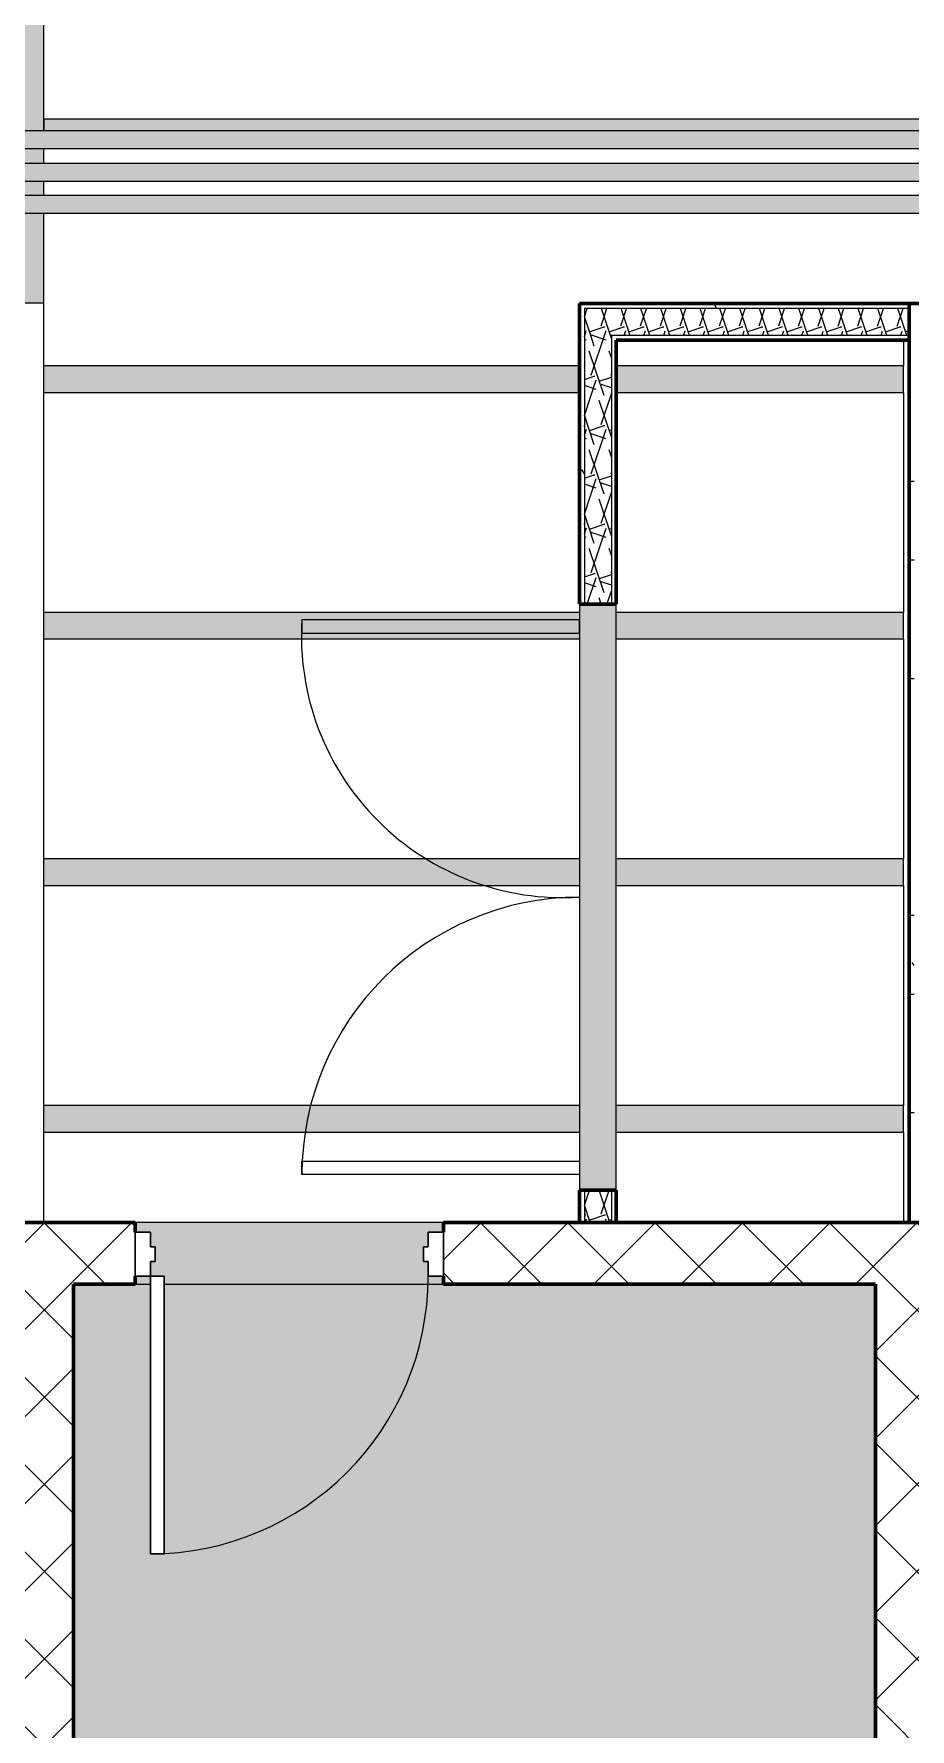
# Model space of a CAD drawing. Header units: inches. Extents: x -4169 to -1846, y 9706 to 12377.
# Drawn here: x -2637.4 to -2523.8, y 10195.8 to 10415.8 of the extents above; entities that cross this region are included whole.
import ezdxf

# ---------------------------------------------------------------- set-up
doc = ezdxf.new("R2010")
doc.units = ezdxf.units.IN
doc.header["$MEASUREMENT"] = 0
for name, color, linetype, lineweight in [('0-1', 7, 'Continuous', 5), ('0-2', 7, 'Continuous', 18), ('A-DOOR', 31, 'Continuous', 18), ('A-DOOR-1', 250, 'Continuous', 9), ('A-DOOR-2', 90, 'Continuous', 30), ('A-DOOR-7', 31, 'Continuous', 9), ('A-DOOR-FRAM-1', 90, 'Continuous', 30), ('A-FLOR-1', 31, 'Continuous', 18), ('A-FLOR-2', 7, 'Continuous', 18), ('A-WALL', 113, 'Continuous', 18), ('A-WALL-3', 50, 'Continuous', 60), ('A-WALL-4', 7, 'Continuous', 18), ('A-WALL-6', 254, 'Continuous', 5), ('A-WALL-PATT-3', 252, 'Continuous', 9), ('A-WALL-PATT-4', 111, 'Continuous', 9), ('I-WALL', 2, 'Continuous', 18), ('I-WALL-2', 2, 'Continuous', 5), ('I-WALL-3', 2, 'Continuous', 60), ('P-PIPE', 3, 'Continuous', 9), ('P-PIPE-1', 3, 'Continuous', 5), ('S-BEAM', 12, 'Continuous', 9)]:
    doc.layers.add(name, color=color, linetype=linetype, lineweight=lineweight)
pattern_1 = [(45, (0, 0), (-5.656854, 5.656854), []), (135, (0, 0), (-5.656854, -5.656854), [])]
pattern_2 = [(0, (0, 0), (20.48, 5.12), [0.845, -14.515, 0.845, -14.515, -81.92]), (0, (0, 0), (20.48, 5.12), [-30.72, 0.845, -29.875, 0.845, -14.515, -35.84]), (0, (0, 0), (20.48, 5.12), [-76.8, 0.845, -9.395, 0.845, -24.755]), (120, (7.68, 2.56), (-14.67405, 15.1762003), [0.845, -14.515, 0.845, -14.515, -81.92]), (120, (7.68, 2.56), (-14.67405, 15.1762003), [-30.72, 0.845, -29.875, 0.845, -14.515, -35.84]), (120, (7.68, 2.56), (-14.67405, 15.1762003), [-76.8, 0.845, -9.395, 0.845, -24.755]), (240, (10.24, 12.8), (-5.80595, -20.2962003), [0.845, -14.515, 0.845, -14.515, -81.92]), (240, (10.24, 12.8), (-5.80595, -20.2962003), [-30.72, 0.845, -29.875, 0.845, -14.515, -35.84]), (240, (10.24, 12.8), (-5.80595, -20.2962003), [-76.8, 0.845, -9.395, 0.845, -24.755])]
pattern_3 = [(161.57, (0.32, 0.32), (-2.560496185, -0.000537386), [0, -18.214, 2.022, 0]), (18.43, (-0.32, 0.32), (-2.560496185, 0.000537386), [0, -18.214, 2.022, 0]), (108.43, (0.32, 0.32), (1.27922091, -6.400876726), [6.07, -14.166]), (71.57, (-0.32, 0.32), (1.27922091, 6.400876726), [6.07, -14.166])]

# ---------------------------------------------------------------- blocks, each defined once
blk = doc.blocks.new('CTR - 1st Phase - Shell_rvt-1-ENLARGED RCP - 2ND FLOOR PLAN')
at = {"layer": 'A-FLOR-2'}
for p, q in [((-2636.17, 10372.74), (-2636.17, 10380.89)), ((-2510.94, 10380.89), (-2524.7, 10380.89)), ((-2524.7, 10380.89), (-2524.7, 10380.79)), ((-2524.7, 10376.04), (-2524.7, 10372.74)), ((-2636.17, 10340.74), (-2636.17, 10369.24)), ((-2524.7, 10369.24), (-2524.7, 10340.74)), ((-2636.17, 10308.74), (-2636.17, 10337.24)), ((-2524.7, 10337.24), (-2524.7, 10308.74)), ((-2636.17, 10276.74), (-2636.17, 10305.24)), ((-2524.7, 10305.24), (-2524.7, 10276.74)), ((-2636.17, 10261.59), (-2636.17, 10273.24)), ((-2524.7, 10273.24), (-2524.7, 10261.59))]:
    blk.add_line(p, q, dxfattribs=at)
blk = doc.blocks.new('HOLLOW METAL - STAIR DOOR-2008640-ENLARGED RCP - 2ND FLOOR PLAN')
at = {"layer": 'A-DOOR-1'}
blk.add_arc((18, 3.25), 36, 90, 180, dxfattribs=at)
at = {"layer": 'A-DOOR-2'}
for p, q in [((18, 39.25), (16.25, 39.25)), ((16.25, 39.25), (16.25, 3.25)), ((18, 3.25), (18, 39.25)), ((16.25, 3.25), (18, 3.25))]:
    blk.add_line(p, q, dxfattribs=at)
at = {"layer": 'A-DOOR-FRAM-1'}
for p, q in [((-18, 3.25), (-20, 3.25)), ((-20, 3.25), (-20, -2.5)), ((-18, 1.3125), (-18, 3.25)), ((18, 3.25), (18, 1.3125)), ((20, 3.25), (18, 3.25)), ((20, -2.5), (20, 3.25)), ((-17.375, 1.3125), (-18, 1.3125)), ((-17.375, -0.5625), (-17.375, 1.3125)), ((18, 1.3125), (17.375, 1.3125)), ((17.375, 1.3125), (17.375, -0.5625)), ((-18, -2.5), (-18, -0.5625)), ((-18, -0.5625), (-17.375, -0.5625)), ((17.375, -0.5625), (18, -0.5625)), ((18, -0.5625), (18, -2.5)), ((-20, -2.5), (-18, -2.5)), ((18, -2.5), (20, -2.5))]:
    blk.add_line(p, q, dxfattribs=at)
blk = doc.blocks.new('CTR - 1st Phase -Stairs _ Elevators_rvt-1-ENLARGED RCP - 2ND FLOOR PLAN')
at = {"layer": 'A-FLOR-1'}
blk.add_hatch(color=256, dxfattribs=at).paths.add_polyline_path([(-2586.27, 10168.59), (-2583.7, 10168.59), (-2583.7, 10191.21), (-2576.95, 10191.21), (-2576.95, 10168.59), (-2528.32, 10168.59), (-2528.32, 10253.59), (-2620.57, 10253.59), (-2620.57, 10218.59), (-2622.32, 10218.59), (-2622.32, 10253.59), (-2632.32, 10253.59), (-2632.32, 10168.59)], flags=0)
at = {"layer": 'A-WALL-6'}
h = blk.add_hatch(color=256, dxfattribs=at)
h.paths.add_polyline_path([(-2622.32, 10254.59), (-2620.57, 10254.59), (-2620.57, 10253.59), (-2584.32, 10253.59), (-2584.32, 10254.59), (-2586.32, 10254.59), (-2586.32, 10256.53), (-2586.95, 10256.53), (-2586.95, 10258.4), (-2586.32, 10258.4), (-2586.32, 10260.34), (-2584.32, 10260.34), (-2584.32, 10261.59), (-2624.32, 10261.59), (-2624.32, 10260.34), (-2622.32, 10260.34), (-2622.32, 10258.4), (-2621.7, 10258.4), (-2621.7, 10256.53), (-2622.32, 10256.53)], flags=0)
h.paths.add_polyline_path([(-2624.32, 10253.59), (-2622.32, 10253.59), (-2622.32, 10254.59), (-2624.32, 10254.59)], flags=0)
at = {"layer": 'A-WALL-PATT-3'}
h = blk.add_hatch(dxfattribs=at)
h.set_pattern_fill('FP_52', color=256, style=0, pattern_type=2)
h.set_pattern_definition(pattern_1)
h.paths.add_polyline_path([(-2522.65, 10253.59), (-2520.32, 10253.59), (-2520.32, 10261.59), (-2584.32, 10261.59), (-2584.32, 10253.59), (-2522.7, 10253.59)], flags=0)
h.paths.add_polyline_path([(-2636.17, 10253.59), (-2624.32, 10253.59), (-2624.32, 10261.59), (-2640.32, 10261.59), (-2640.32, 10253.59), (-2639.7, 10253.59)], flags=0)
h = blk.add_hatch(dxfattribs=at)
h.set_pattern_fill('FP_52', color=256, style=0, pattern_type=2)
h.set_pattern_definition(pattern_1)
h.paths.add_polyline_path([(-2632.32, 10021.59), (-2632.32, 10253.59), (-2640.32, 10253.59), (-2640.32, 10021.59)], flags=0)
h = blk.add_hatch(dxfattribs=at)
h.set_pattern_fill('FP_52', color=256, style=0, pattern_type=2)
h.set_pattern_definition(pattern_1)
h.paths.add_polyline_path([(-2520.32, 10021.59), (-2520.32, 10253.59), (-2528.32, 10253.59), (-2528.32, 10021.59), (-2523.72, 10021.59)], flags=0)
at = {"layer": 'A-WALL-3'}
for p, q in [((-2640.32, 10261.59), (-2624.32, 10261.59)), ((-2624.32, 10261.59), (-2624.32, 10260.34)), ((-2584.32, 10261.59), (-2520.32, 10261.59)), ((-2584.32, 10260.34), (-2584.32, 10261.59)), ((-2624.32, 10254.59), (-2624.32, 10253.59)), ((-2584.32, 10253.59), (-2584.32, 10254.59)), ((-2624.32, 10253.59), (-2632.32, 10253.59)), ((-2632.32, 10253.59), (-2632.32, 10021.59)), ((-2528.32, 10253.59), (-2584.32, 10253.59)), ((-2528.32, 10021.59), (-2528.32, 10253.59))]:
    blk.add_line(p, q, dxfattribs=at)
at = {"layer": 'A-WALL-4'}
for p, q in [((-2584.32, 10261.59), (-2624.32, 10261.59)), ((-2624.32, 10253.59), (-2622.32, 10253.59)), ((-2620.57, 10253.59), (-2584.32, 10253.59))]:
    blk.add_line(p, q, dxfattribs=at)
at = {"layer": '0-2', "rotation": 180}
blk.add_blockref('HOLLOW METAL - STAIR DOOR-2008640-ENLARGED RCP - 2ND FLOOR PLAN', (-2604.32, 10257.84), dxfattribs=at)
blk = doc.blocks.new('Flush-Double-Door-Adj_swing-w_handle_2100 - 3_-0_ x 7_-0_-2116251-ENLARGED RCP - 2ND FLOOR PLAN')
at = {"layer": 'A-DOOR-7'}
for p, q in [((-36, 38.37), (-34.25, 38.37)), ((-36, 2.37), (-36, 38.37)), ((-34.25, 38.37), (-34.25, 2.37)), ((34.25, 38.37), (34.25, 2.37)), ((36, 38.37), (34.25, 38.37)), ((36, 2.37), (36, 38.37)), ((-34.25, 2.37), (-36, 2.37)), ((34.25, 2.37), (36, 2.37))]:
    blk.add_line(p, q, dxfattribs=at)
for centre, radius, start, end in [((-36, 2.37), 36, 360, 90), ((33.9, 4.48), 33.96, 86.4546, 183.5454)]:
    blk.add_arc(centre, radius, start, end, dxfattribs=at)
blk = doc.blocks.new('Dimension Lumber - LVL - 3_5X5_5-2121679-ENLARGED RCP - 2ND FLOOR PLAN')
at = {"layer": 'S-BEAM'}
h = blk.add_hatch(color=256, dxfattribs=at)
h.paths.add_polyline_path([(-13.74, 1.75), (-13.74, -1.75), (55.74, -1.75), (55.74, 1.75), (5.83, 1.75)], flags=0)
h.paths.add_polyline_path([(-55.74, 1.75), (-55.74, -1.75), (-18.49, -1.75), (-18.49, 1.75)], flags=0)
for p, q in [((-55.74, 1.75), (-55.74, -1.75)), ((-55.74, 1.75), (-18.49, 1.75)), ((-13.74, 1.75), (55.74, 1.75)), ((55.74, -1.75), (55.74, 1.75)), ((-55.74, -1.75), (-18.49, -1.75)), ((-13.74, -1.75), (55.74, -1.75))]:
    blk.add_line(p, q, dxfattribs=at)
blk = doc.blocks.new('Dimension Lumber - LVL - 3_5X5_5-2130250-ENLARGED RCP - 2ND FLOOR PLAN')
at = {"layer": 'S-BEAM'}
blk.add_hatch(color=256, dxfattribs=at).paths.add_polyline_path([(-82.47, 1.75), (-86.31, 1.75), (-89.81, -1.75), (90.71, -1.75), (90.71, -0.26), (-37.23, -0.26), (-37.23, 1.75), (-76.05, 1.75)], flags=0)
for p, q in [((-86.31, 1.75), (-37.23, 1.75)), ((-89.81, -1.75), (90.71, -1.75)), ((90.71, -1.75), (90.71, -0.25))]:
    blk.add_line(p, q, dxfattribs=at)
blk = doc.blocks.new('Dimension Lumber - LVL - 3_5X5_5-V171-ENLARGED RCP - 2ND FLOOR PLAN')
at = {"layer": 'S-BEAM'}
h = blk.add_hatch(color=256, dxfattribs=at)
h.paths.add_polyline_path([(-34.76, -1.75), (-23.15, -1.75), (-23.15, 1.75), (-34.76, 1.75)], flags=0)
h.paths.add_polyline_path([(-20.77, 0.89), (-20.77, -1.75), (-19.02, -1.75), (-19.02, 1.75), (-20.77, 1.75)], flags=0)
h.paths.add_polyline_path([(-16.65, -1.01), (-16.65, -1.75), (-14.78, -1.75), (-14.78, 1.75), (-16.65, 1.75), (-16.65, 1.66)], flags=0)
h.paths.add_polyline_path([(-12.4, -1.75), (34.76, -1.75), (34.76, 1.75), (-12.4, 1.75), (-12.4, -1.01)], flags=0)
for p, q in [((-34.76, 1.75), (-34.76, -1.75)), ((-34.76, 1.75), (-23.15, 1.75)), ((-20.78, 1.75), (-19.02, 1.75)), ((-16.65, 1.75), (-14.78, 1.75)), ((-12.41, 1.75), (34.76, 1.75)), ((34.76, -1.75), (34.76, 1.75)), ((-34.76, -1.75), (-23.15, -1.75)), ((-20.78, -1.75), (-19.02, -1.75)), ((-16.65, -1.75), (-14.78, -1.75)), ((-12.41, -1.75), (34.76, -1.75))]:
    blk.add_line(p, q, dxfattribs=at)

msp = doc.modelspace()

# ---------------------------------------------------------------- hatches: boundary and pattern name
at = {"layer": 'A-WALL-PATT-4'}
h = msp.add_hatch(dxfattribs=at)
h.set_pattern_fill('FP_1', color=256, style=0, pattern_type=2)
h.set_pattern_definition(pattern_2)
h.paths.add_polyline_path([(-2566.7, 10380.16), (-2523.95, 10380.16), (-2523.95, 10380.79), (-2566.7, 10380.79)], flags=0)
h = msp.add_hatch(dxfattribs=at)
h.set_pattern_fill('FP_1', color=256, style=0, pattern_type=2)
h.set_pattern_definition(pattern_2)
h.paths.add_polyline_path([(-2566.07, 10261.59), (-2566.07, 10265.78), (-2566.7, 10265.78), (-2566.7, 10261.59)], flags=0)
h.paths.add_polyline_path([(-2566.07, 10341.78), (-2566.07, 10380.16), (-2566.7, 10380.16), (-2566.7, 10341.78)], flags=0)
h = msp.add_hatch(dxfattribs=at)
h.set_pattern_fill('FP_4', color=256, style=0, pattern_type=2)
h.set_pattern_definition(pattern_3)
h.paths.add_polyline_path([(-2523.95, 10376.66), (-2523.95, 10380.16), (-2566.07, 10380.16), (-2566.07, 10376.66), (-2524.7, 10376.66)], flags=0)
h = msp.add_hatch(dxfattribs=at)
h.set_pattern_fill('FP_1', color=256, style=0, pattern_type=2)
h.set_pattern_definition(pattern_2)
h.paths.add_polyline_path([(-2506.92, 10380.16), (-2506.03, 10380.16), (-2506.66, 10380.79), (-2523.95, 10380.79), (-2523.95, 10380.16), (-2510.21, 10380.16)], flags=0)
h = msp.add_hatch(dxfattribs=at)
h.set_pattern_fill('FP_1', color=256, style=0, pattern_type=2)
h.set_pattern_definition(pattern_2)
h.paths.add_polyline_path([(-2523.95, 10261.59), (-2523.32, 10261.59), (-2523.32, 10380.16), (-2523.95, 10380.16), (-2523.95, 10264.53)], flags=0)
h = msp.add_hatch(dxfattribs=at)
h.set_pattern_fill('FP_4', color=256, style=0, pattern_type=2)
h.set_pattern_definition(pattern_3)
h.paths.add_polyline_path([(-2562.57, 10261.59), (-2562.57, 10265.78), (-2566.07, 10265.78), (-2566.07, 10261.59)], flags=0)
h.paths.add_polyline_path([(-2562.57, 10341.78), (-2562.57, 10376.66), (-2566.07, 10376.66), (-2566.07, 10341.78)], flags=0)
at = {"layer": 'I-WALL-2'}
msp.add_hatch(color=256, dxfattribs=at).paths.add_polyline_path([(-2566.7, 10265.78), (-2561.95, 10265.78), (-2561.95, 10341.78), (-2566.7, 10341.78), (-2566.7, 10266.52)], flags=0)
at = {"layer": 'P-PIPE-1'}
h = msp.add_hatch(color=256, dxfattribs=at)
h.paths.add_polyline_path([(-2518.74, 10402.06), (-2508.23, 10402.06), (-2508.23, 10403.25), (-2721.68, 10403.24), (-2721.68, 10402.06), (-2535.62, 10402.06)], flags=0)
h.paths.add_polyline_path([(-3027.11, 10402.06), (-2798.23, 10402.06), (-2798.23, 10403.25), (-3435.32, 10403.25), (-3435.32, 10402.06), (-3042.11, 10402.06)], flags=0)
h.paths.add_polyline_path([(-2740.88, 10402.06), (-2740.63, 10402.06), (-2740.63, 10403.25), (-2740.88, 10403.24), (-2740.88, 10402.29)], flags=0)
h.paths.add_polyline_path([(-2779.03, 10402.06), (-2779.03, 10403.25), (-2779.28, 10403.24), (-2779.28, 10402.06)], flags=0)
h = msp.add_hatch(color=256, dxfattribs=at)
h.paths.add_polyline_path([(-2923.93, 10400.87), (-2798.23, 10400.9), (-2798.23, 10402.06), (-3435.32, 10402.06), (-3435.32, 10400.87), (-2924.17, 10400.87)], flags=0)
h.paths.add_polyline_path([(-2508.23, 10400.87), (-2508.23, 10402.06), (-2721.68, 10402.06), (-2721.68, 10400.87), (-2509.09, 10400.87)], flags=0)
h.paths.add_polyline_path([(-2740.63, 10400.87), (-2740.63, 10402.06), (-2740.88, 10402.06), (-2740.88, 10400.87)], flags=0)
h.paths.add_polyline_path([(-2779.03, 10400.87), (-2779.03, 10402.06), (-2779.28, 10402.06), (-2779.28, 10400.87)], flags=0)
h = msp.add_hatch(color=256, dxfattribs=at)
h.paths.add_polyline_path([(-2518.74, 10397.82), (-2512.47, 10397.82), (-2512.47, 10399.01), (-2721.68, 10399), (-2721.68, 10397.82), (-2519.78, 10397.82)], flags=0)
h.paths.add_polyline_path([(-3435.32, 10397.82), (-2798.23, 10397.82), (-2798.23, 10399.01), (-3435.32, 10399.01), (-3435.32, 10397.83)], flags=0)
h.paths.add_polyline_path([(-2740.88, 10397.82), (-2740.63, 10397.82), (-2740.63, 10399.01), (-2740.88, 10399), (-2740.88, 10398.05)], flags=0)
h.paths.add_polyline_path([(-2779.03, 10397.82), (-2779.03, 10399.01), (-2779.28, 10398.99), (-2779.28, 10397.82)], flags=0)
h = msp.add_hatch(color=256, dxfattribs=at)
h.paths.add_polyline_path([(-2940.81, 10396.63), (-2798.23, 10396.66), (-2798.23, 10397.82), (-3435.32, 10397.82), (-3435.32, 10396.63), (-2949.25, 10396.63)], flags=0)
h.paths.add_polyline_path([(-2518.74, 10396.63), (-2512.47, 10396.63), (-2512.47, 10397.82), (-2721.68, 10397.82), (-2721.68, 10396.63), (-2520.12, 10396.63)], flags=0)
h.paths.add_polyline_path([(-2740.88, 10396.63), (-2740.63, 10396.63), (-2740.63, 10397.82), (-2740.88, 10397.82), (-2740.88, 10396.66)], flags=0)
h.paths.add_polyline_path([(-2779.28, 10396.63), (-2779.03, 10396.66), (-2779.03, 10397.82), (-2779.28, 10397.82), (-2779.28, 10396.66)], flags=0)
h = msp.add_hatch(color=256, dxfattribs=at)
h.paths.add_polyline_path([(-2949.25, 10393.69), (-2798.23, 10393.69), (-2798.23, 10394.88), (-3435.32, 10394.88), (-3435.32, 10393.69), (-2957.69, 10393.69)], flags=0)
h.paths.add_polyline_path([(-2516.47, 10393.69), (-2516.47, 10394.88), (-2721.68, 10394.87), (-2721.68, 10393.69), (-2518.74, 10393.69)], flags=0)
h.paths.add_polyline_path([(-2740.63, 10393.69), (-2740.63, 10394.88), (-2740.88, 10394.87), (-2740.88, 10393.69)], flags=0)
h.paths.add_polyline_path([(-2779.03, 10393.69), (-2779.03, 10394.88), (-2779.28, 10394.87), (-2779.28, 10393.69)], flags=0)
h = msp.add_hatch(color=256, dxfattribs=at)
h.paths.add_polyline_path([(-3435.32, 10392.5), (-2798.23, 10392.53), (-2798.23, 10393.69), (-3435.32, 10393.69), (-3435.32, 10392.5)], flags=0)
h.paths.add_polyline_path([(-2516.47, 10392.5), (-2516.47, 10393.69), (-2721.68, 10393.69), (-2721.68, 10392.5), (-2518.74, 10392.5)], flags=0)
h.paths.add_polyline_path([(-2740.63, 10392.5), (-2740.63, 10393.69), (-2740.88, 10393.69), (-2740.88, 10392.5)], flags=0)
h.paths.add_polyline_path([(-2779.03, 10392.5), (-2779.03, 10393.69), (-2779.28, 10393.69), (-2779.28, 10392.5)], flags=0)

# ---------------------------------------------------------------- linework, layer by layer
at = {"layer": 'A-WALL'}
for p, q in [((-2566.07, 10380.16), (-2566.07, 10341.78)), ((-2523.95, 10380.16), (-2566.07, 10380.16)), ((-2562.57, 10376.66), (-2562.57, 10341.78)), ((-2523.95, 10376.66), (-2562.57, 10376.66)), ((-2566.07, 10265.78), (-2566.07, 10261.59)), ((-2562.57, 10265.78), (-2562.57, 10261.59))]:
    msp.add_line(p, q, dxfattribs=at)
at = {"layer": 'I-WALL'}
for p, q in [((-2566.7, 10341.78), (-2566.7, 10265.78)), ((-2561.95, 10265.78), (-2561.95, 10341.78))]:
    msp.add_line(p, q, dxfattribs=at)
at = {"layer": 'I-WALL-3'}
for p, q in [((-2566.7, 10341.78), (-2566.7, 10380.79)), ((-2566.7, 10380.79), (-2505.77, 10380.79)), ((-2523.95, 10261.59), (-2523.95, 10380.79)), ((-2561.95, 10376.04), (-2561.95, 10341.78)), ((-2523.95, 10376.04), (-2561.95, 10376.04)), ((-2561.95, 10341.78), (-2566.7, 10341.78)), ((-2566.7, 10261.59), (-2566.7, 10265.78)), ((-2566.7, 10265.78), (-2561.95, 10265.78)), ((-2561.95, 10265.78), (-2561.95, 10261.59)), ((-2561.95, 10261.59), (-2566.7, 10261.59)), ((-2520.32, 10261.59), (-2523.95, 10261.59))]:
    msp.add_line(p, q, dxfattribs=at)
at = {"layer": 'P-PIPE'}
for p, q in [((-2721.68, 10403.25), (-2508.23, 10403.25)), ((-2508.23, 10400.87), (-2721.68, 10400.87)), ((-2721.68, 10399.01), (-2512.47, 10399.01)), ((-2512.47, 10396.63), (-2721.68, 10396.63)), ((-2721.68, 10394.88), (-2516.47, 10394.88)), ((-2516.47, 10392.5), (-2721.68, 10392.5))]:
    msp.add_line(p, q, dxfattribs=at)

# ---------------------------------------------------------------- block references
at = {"layer": '0-1'}
for name in ['CTR - 1st Phase - Shell_rvt-1-ENLARGED RCP - 2ND FLOOR PLAN', 'CTR - 1st Phase -Stairs _ Elevators_rvt-1-ENLARGED RCP - 2ND FLOOR PLAN']:
    msp.add_blockref(name, (0, 0), dxfattribs=at)
at = {"layer": 'A-DOOR', "rotation": 90.00000000000037}
msp.add_blockref('Flush-Double-Door-Adj_swing-w_handle_2100 - 3_-0_ x 7_-0_-2116251-ENLARGED RCP - 2ND FLOOR PLAN', (-2564.32, 10303.78), dxfattribs=at)
at = {"layer": 'S-BEAM'}
for name, p, rotation in [('Dimension Lumber - LVL - 3_5X5_5-V171-ENLARGED RCP - 2ND FLOOR PLAN', (-2637.92, 10415.65), 90.00000000000057), ('Dimension Lumber - LVL - 3_5X5_5-2130250-ENLARGED RCP - 2ND FLOOR PLAN', (-2545.46, 10402.99), 180), ('Dimension Lumber - LVL - 3_5X5_5-2121679-ENLARGED RCP - 2ND FLOOR PLAN', (-2580.44, 10370.99), 180), ('Dimension Lumber - LVL - 3_5X5_5-2121679-ENLARGED RCP - 2ND FLOOR PLAN', (-2580.44, 10338.99), 180), ('Dimension Lumber - LVL - 3_5X5_5-2121679-ENLARGED RCP - 2ND FLOOR PLAN', (-2580.44, 10306.99), 180), ('Dimension Lumber - LVL - 3_5X5_5-2121679-ENLARGED RCP - 2ND FLOOR PLAN', (-2580.44, 10274.99), 180)]:
    msp.add_blockref(name, p, dxfattribs=dict(at, rotation=rotation))

doc.saveas('drawing.dxf')
